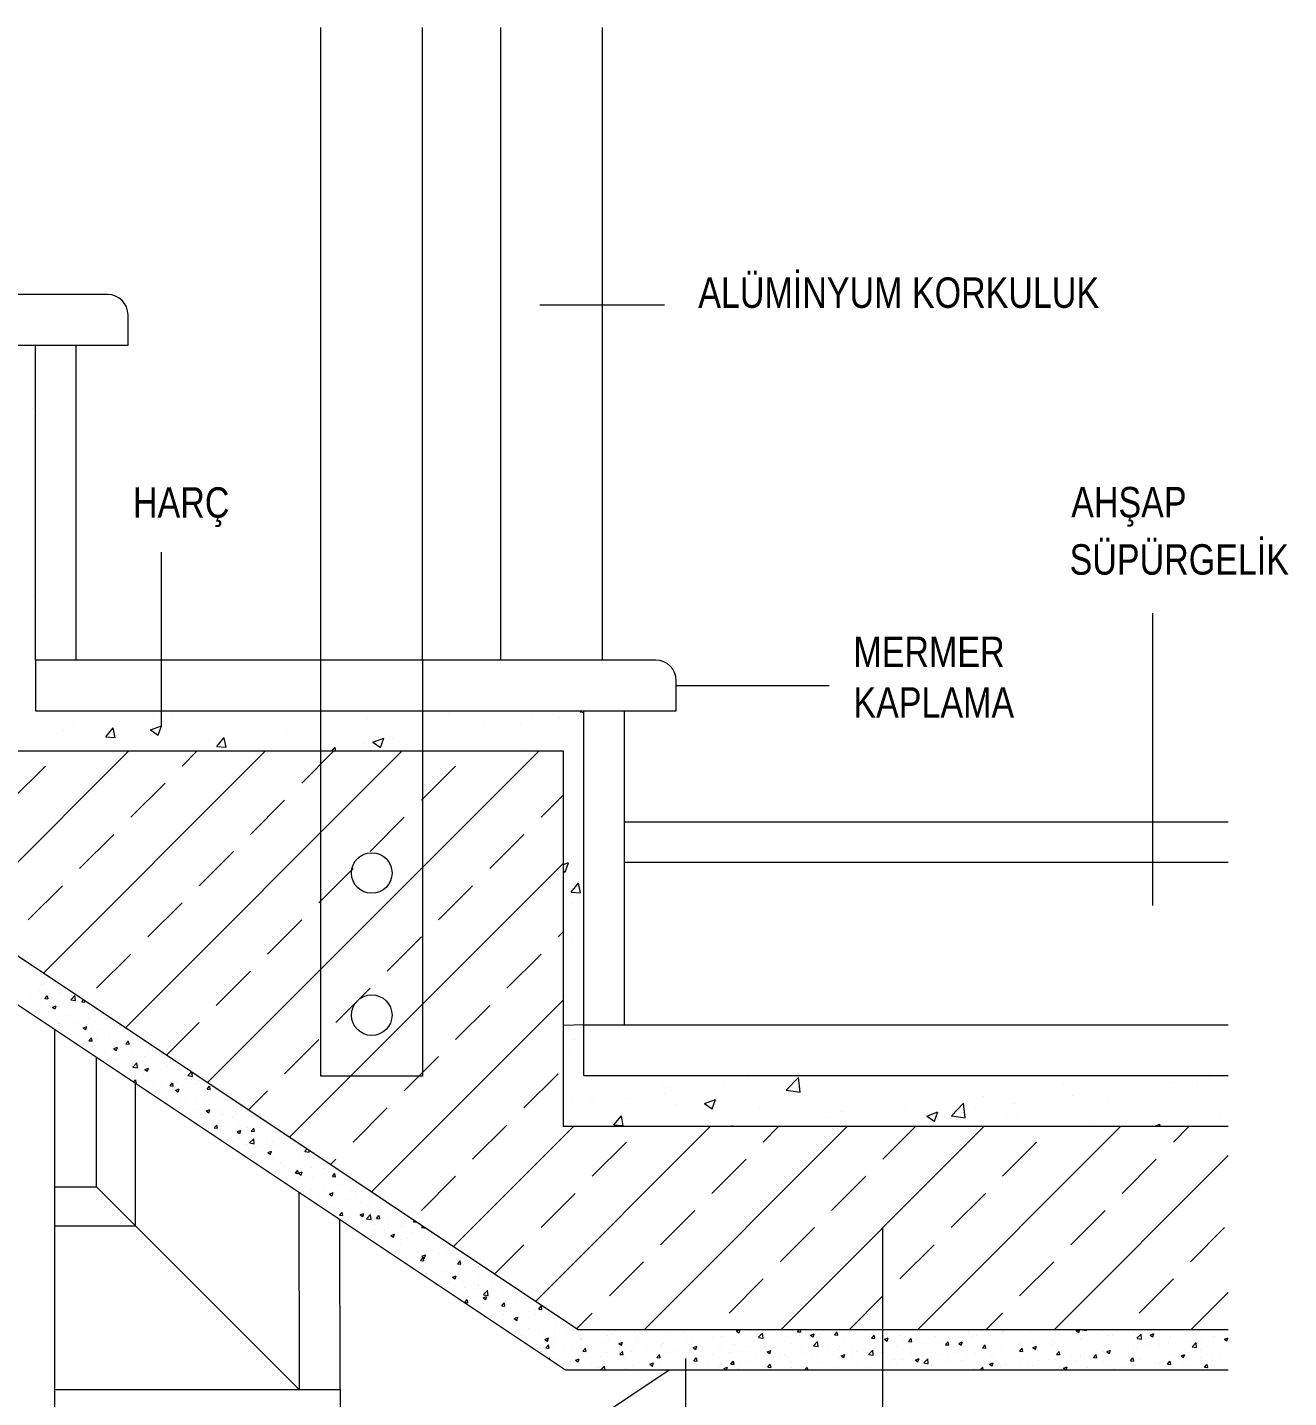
# Model space of a CAD drawing. Header units: millimetres. Extents: x 708 to 46452, y -4963 to 3960.
# Drawn here: x 42984 to 43294.6, y 2358.3 to 2695.7 of the extents above; entities that cross this region are included whole.
import ezdxf

# ---------------------------------------------------------------- set-up
doc = ezdxf.new("R2010")
doc.units = ezdxf.units.MM
doc.layers.add('TEFRİŞ', color=8, linetype='Continuous', lineweight=9)
doc.styles.add('ÖLÇÜ1-5-2', font='arial.ttf', dxfattribs={"width": 0.8, "height": 1.5})

msp = doc.modelspace()

# ---------------------------------------------------------------- linework, layer by layer
at = {"layer": 'TEFRİŞ'}
for p, q in [((43056.278, 2539.925), (43056.278, 2695.712)), ((43081.278, 2539.921), (43081.278, 2695.712)), ((43100.633, 2539.919), (43100.633, 2695.712)), ((43125.633, 2539.915), (43125.633, 2695.712)), ((43003.778, 2629.934), (42917.585, 2629.946)), ((43008.778, 2617.433), (43008.778, 2624.934)), ((42917.585, 2617.446), (43008.778, 2617.433)), ((42986.021, 2539.935), (42986.021, 2617.437)), ((42996.021, 2539.935), (42996.021, 2617.437)), ((43138.778, 2539.913), (42986.021, 2539.935)), ((42986.021, 2539.935), (42986.021, 2527.435)), ((43143.778, 2527.412), (43143.778, 2534.913)), ((42986.021, 2527.435), (43143.778, 2527.412)), ((43121.021, 2437.612), (43121.021, 2527.477)), ((43131.021, 2449.977), (43131.021, 2527.477)), ((43116.021, 2517.477), (42981.021, 2517.477)), ((43116.021, 2449.977), (43116.021, 2517.477)), ((42917.585, 2509.768), (43119.754, 2374.989)), ((43131.021, 2500.123), (43279.739, 2500.123)), ((43131.021, 2500.123), (43279.739, 2500.123)), ((42917.585, 2497.75), (43116.524, 2365.123)), ((43131.021, 2490.123), (43279.739, 2490.123)), ((43131.021, 2490.123), (43279.739, 2490.123)), ((43116.021, 2424.989), (43116.021, 2449.977)), ((43121.021, 2450.123), (43279.739, 2450.123)), ((42990.771, 2276.519), (42990.771, 2448.959)), ((43001.003, 2410.201), (43001.003, 2442.137)), ((43121.021, 2437.612), (43279.739, 2437.612)), ((43010.594, 2400.609), (43010.594, 2435.743)), ((43116.021, 2425.123), (43279.739, 2425.123)), ((42990.771, 2410.201), (43001.003, 2410.201)), ((43050.996, 2360.208), (43001.003, 2410.201)), ((43051.027, 2360.293), (43050.93, 2408.853)), ((42990.771, 2400.608), (43010.594, 2400.609)), ((43061.027, 2360.293), (43060.943, 2402.177)), ((43119.552, 2375.123), (43279.739, 2375.123)), ((42917.585, 2215.447), (43142.047, 2365.123)), ((43116.524, 2365.123), (43279.739, 2365.123)), ((42990.771, 2360.283), (43061.027, 2360.293)), ((43061.027, 2360.293), (43061.027, 2347.793))]:
    msp.add_line(p, q, dxfattribs=at)
at = {"layer": 'TEFRİŞ', "ltscale": 0.3}
for p, q in [((43110.163, 2627.396), (43140.898, 2627.396)), ((42985.345, 2601.858), (42985.345, 2601.858)), ((43016.994, 2523.763), (43016.994, 2566.515)), ((42985.474, 2555.708), (42985.474, 2555.708)), ((42985.233, 2553.612), (42985.233, 2553.612)), ((43261.121, 2551.501), (43261.121, 2479.482)), ((43056.293, 2437.494), (43056.278, 2540.005)), ((43081.278, 2540.001), (43081.293, 2437.494)), ((43143.778, 2533.662), (43181.459, 2533.662)), ((42989.754, 2527.394), (42989.754, 2527.394)), ((43120.136, 2527.185), (43120.357, 2527.416)), ((43120.143, 2527.172), (43121.021, 2527.036)), ((43014.316, 2522.748), (43016.984, 2523.772)), ((43015.009, 2526.328), (43015.009, 2526.328)), ((43016.222, 2521.461), (43016.994, 2523.763)), ((43019.489, 2526.796), (43019.489, 2526.796)), ((43067.675, 2525.545), (43067.675, 2525.545)), ((43087.781, 2526.825), (43087.781, 2526.825)), ((43096.217, 2524.437), (43096.217, 2524.437)), ((43105.525, 2524.415), (43105.525, 2524.415)), ((43108.12, 2525.966), (43108.12, 2525.966)), ((43115.063, 2525.671), (43115.063, 2525.671)), ((42992.789, 2522.514), (42992.789, 2522.514)), ((42995.426, 2523.628), (42995.426, 2523.628)), ((43003.278, 2521.035), (43005.115, 2523.224)), ((43003.281, 2521.032), (43005.558, 2520.832)), ((43005.585, 2520.818), (43005.145, 2523.207)), ((43014.323, 2522.739), (43016.218, 2521.46)), ((43030.606, 2518.644), (43032.443, 2520.833)), ((43032.913, 2518.427), (43032.472, 2520.816)), ((43047.886, 2522.689), (43047.886, 2522.689)), ((43069.071, 2519.696), (43071.738, 2520.72)), ((43070.976, 2518.409), (43071.749, 2520.712)), ((43073.998, 2520.623), (43073.998, 2520.623)), ((43081.463, 2521.247), (43081.463, 2521.247)), ((42967.741, 2476.331), (43008.887, 2517.477)), ((42987.947, 2462.86), (43042.563, 2517.477)), ((43008.152, 2449.39), (43076.239, 2517.477)), ((43009.08, 2517.567), (43009.08, 2517.567)), ((43022.09, 2513.842), (43025.725, 2517.477)), ((43028.358, 2435.92), (43109.915, 2517.477)), ((43028.642, 2520.25), (43028.642, 2520.25)), ((43030.609, 2518.641), (43032.886, 2518.442)), ((43051.556, 2509.632), (43059.401, 2517.477)), ((43057.495, 2518.092), (43057.495, 2518.092)), ((43058.961, 2517.477), (43059.77, 2518.442)), ((43059.975, 2517.477), (43059.8, 2518.425)), ((43067.033, 2519.347), (43067.033, 2519.347)), ((43069.078, 2519.687), (43070.973, 2518.409)), ((43106.018, 2517.984), (43106.018, 2517.984)), ((42979.995, 2505.423), (42988.414, 2513.842)), ((43081.023, 2505.423), (43089.442, 2513.842)), ((43119.47, 2512.543), (43119.47, 2512.543)), ((43009.461, 2501.213), (43017.88, 2509.632)), ((43038.928, 2497.004), (43047.347, 2505.423)), ((43110.489, 2501.213), (43116.021, 2506.745)), ((43116.864, 2505.518), (43116.864, 2505.518)), ((43068.394, 2492.794), (43076.813, 2501.213)), ((42996.833, 2488.585), (43005.252, 2497.004)), ((43097.861, 2488.585), (43106.28, 2497.004)), ((43026.299, 2484.375), (43034.718, 2492.794)), ((43116.021, 2489.579), (43117.223, 2490.041)), ((43116.46, 2487.73), (43117.233, 2490.032)), ((43048.563, 2422.449), (43116.021, 2489.907)), ((43055.766, 2480.166), (43064.185, 2488.585)), ((43116.021, 2488.023), (43116.457, 2487.729)), ((42984.205, 2475.956), (42992.624, 2484.375)), ((43085.232, 2475.956), (43093.651, 2484.375)), ((43117.876, 2482.813), (43119.712, 2485.002)), ((43120.182, 2482.596), (43119.741, 2484.984)), ((43013.671, 2471.747), (43022.09, 2480.166)), ((43117.878, 2482.81), (43120.155, 2482.611)), ((43118.324, 2480.005), (43118.324, 2480.005)), ((43043.137, 2467.537), (43051.556, 2475.956)), ((43072.604, 2463.328), (43081.023, 2471.747)), ((43114.699, 2471.747), (43116.021, 2473.069)), ((43118.184, 2471.163), (43118.184, 2471.163)), ((43001.043, 2459.118), (43009.461, 2467.537)), ((43102.07, 2459.118), (43110.489, 2467.537)), ((42984.308, 2465.281), (42984.308, 2465.281)), ((43030.509, 2454.909), (43038.928, 2463.328)), ((42985.594, 2462.934), (42985.594, 2462.934)), ((42987.351, 2462.492), (42987.351, 2462.492)), ((42987.571, 2459.97), (42987.571, 2459.97)), ((42984.795, 2456.776), (42984.795, 2456.776)), ((42987.063, 2458.558), (42987.063, 2458.558)), ((42987.618, 2457.136), (42987.618, 2457.136)), ((42988.286, 2456.556), (42988.898, 2457.286)), ((42988.288, 2456.553), (42989.047, 2456.486)), ((42989.074, 2456.472), (42988.927, 2457.268)), ((42992.201, 2458.048), (42992.201, 2458.048)), ((42993.831, 2456.555), (42993.831, 2456.555)), ((42994.398, 2456.849), (42994.398, 2456.849)), ((42994.699, 2456.286), (42995.688, 2457.317)), ((42994.706, 2456.273), (42995.835, 2456.098)), ((42995.83, 2456.102), (42995.69, 2457.308)), ((42997.395, 2455.759), (42997.827, 2456.274)), ((43059.975, 2450.699), (43068.394, 2459.118)), ((43068.769, 2408.979), (43116.021, 2456.231)), ((43116.751, 2457.272), (43116.751, 2457.272)), ((42987.416, 2455.742), (42987.416, 2455.742)), ((42990.145, 2454.472), (42991.035, 2454.813)), ((42990.152, 2454.463), (42990.784, 2454.037)), ((42990.296, 2455.43), (42990.296, 2455.43)), ((42990.787, 2454.037), (42991.045, 2454.805)), ((42991.742, 2454.605), (42991.742, 2454.605)), ((42994.922, 2455.024), (42994.922, 2455.024)), ((42997.075, 2455.144), (42997.075, 2455.144)), ((42997.398, 2455.756), (42998.157, 2455.689)), ((42998.183, 2455.675), (42998.107, 2456.087)), ((43000.273, 2453.28), (43000.273, 2453.28)), ((43089.442, 2446.49), (43097.861, 2454.909)), ((42987.262, 2451.514), (42987.262, 2451.514)), ((42991.581, 2450.015), (42991.581, 2450.015)), ((42991.677, 2450.47), (42991.677, 2450.47)), ((42991.871, 2450.394), (42991.871, 2450.394)), ((42993.677, 2452.328), (42993.677, 2452.328)), ((42996.391, 2450.648), (42996.391, 2450.648)), ((42997.726, 2449.358), (42998.615, 2449.7)), ((42998.368, 2448.924), (42998.626, 2449.691)), ((42998.651, 2450.107), (42998.651, 2450.107)), ((42999.083, 2451.741), (42999.083, 2451.741)), ((43004.411, 2451.704), (43004.411, 2451.704)), ((43005.43, 2449.821), (43005.43, 2449.821)), ((43006.639, 2449.946), (43006.639, 2449.946)), ((43018.255, 2442.655), (43026.299, 2450.699)), ((43121.021, 2450.123), (43116.021, 2449.977)), ((42993.522, 2448.1), (42993.522, 2448.1)), ((42994.72, 2447.682), (42994.72, 2447.682)), ((42997.733, 2449.35), (42998.365, 2448.923)), ((42999.157, 2446.206), (42999.769, 2446.936)), ((42999.16, 2446.203), (42999.919, 2446.137)), ((42999.945, 2446.122), (42999.798, 2446.919)), ((43000.118, 2449.052), (43000.118, 2449.052)), ((43001.07, 2446.695), (43001.07, 2446.695)), ((43002.126, 2448.953), (43002.126, 2448.953)), ((43004.25, 2447.113), (43004.25, 2447.113)), ((43008.266, 2445.409), (43008.879, 2446.139)), ((43009.054, 2445.325), (43008.907, 2446.122)), ((43009.059, 2447.747), (43009.059, 2447.747)), ((43047.347, 2438.071), (43055.766, 2446.49)), ((43118.798, 2446.576), (43118.798, 2446.576)), ((42999.57, 2443.237), (42999.57, 2443.237)), ((42999.964, 2444.824), (42999.964, 2444.824)), ((43002.957, 2443.331), (43002.957, 2443.331)), ((43005.307, 2444.245), (43006.196, 2444.586)), ((43005.314, 2444.236), (43005.945, 2443.81)), ((43005.719, 2442.738), (43005.719, 2442.738)), ((43005.949, 2443.811), (43006.206, 2444.578)), ((43006.485, 2445.718), (43006.485, 2445.718)), ((43006.977, 2444.508), (43006.977, 2444.508)), ((43008.269, 2445.406), (43009.028, 2445.34)), ((43009.737, 2443.045), (43009.737, 2443.045)), ((43013.739, 2443.793), (43013.739, 2443.793)), ((43016.516, 2442.759), (43016.516, 2442.759)), ((43117.385, 2443.731), (43117.385, 2443.731)), ((43005.635, 2441.625), (43005.635, 2441.625)), ((43006.33, 2441.491), (43006.33, 2441.491)), ((43009.937, 2439.71), (43010.926, 2440.741)), ((43009.943, 2439.698), (43011.073, 2439.523)), ((43011.068, 2439.527), (43010.927, 2440.733)), ((43012.414, 2441.339), (43012.414, 2441.339)), ((43012.745, 2442.304), (43012.745, 2442.304)), ((43012.888, 2439.132), (43013.777, 2439.473)), ((43013.529, 2438.697), (43013.787, 2439.465)), ((43018.387, 2439.836), (43018.387, 2439.836)), ((43019.194, 2441.053), (43019.194, 2441.053)), ((43021.265, 2439.473), (43021.265, 2439.473)), ((43076.813, 2433.861), (43085.232, 2442.28)), ((43010.171, 2436.026), (43010.641, 2436.586)), ((43010.398, 2438.784), (43010.398, 2438.784)), ((43010.816, 2435.773), (43010.67, 2436.569)), ((43012.591, 2438.076), (43012.591, 2438.076)), ((43012.894, 2439.123), (43013.526, 2438.697)), ((43013.578, 2439.203), (43013.578, 2439.203)), ((43013.859, 2438.202), (43013.859, 2438.202)), ((43013.989, 2436.303), (43013.989, 2436.303)), ((43019.187, 2439.028), (43019.187, 2439.028)), ((43020.769, 2436.017), (43020.769, 2436.017)), ((43023.491, 2437.608), (43024.401, 2438.557)), ((43023.497, 2437.596), (43024.627, 2437.42)), ((43024.308, 2436.685), (43024.308, 2436.685)), ((43024.622, 2437.425), (43024.497, 2438.493)), ((43026.246, 2436.302), (43026.246, 2436.302)), ((43081.293, 2437.494), (43056.293, 2437.494)), ((43106.28, 2429.652), (43114.699, 2438.071)), ((43161.37, 2437.179), (43161.37, 2437.179)), ((43170.901, 2434.038), (43173.868, 2437.131)), ((43174.29, 2433.505), (43173.869, 2437.123)), ((43275.028, 2437.07), (43275.028, 2437.07)), ((43010.49, 2435.813), (43010.79, 2435.787)), ((43015.046, 2434.827), (43015.046, 2434.827)), ((43016.902, 2435.414), (43016.902, 2435.414)), ((43019.032, 2434.8), (43019.032, 2434.8)), ((43019.138, 2435.06), (43019.75, 2435.789)), ((43019.14, 2435.056), (43019.899, 2434.99)), ((43019.926, 2434.976), (43019.779, 2435.772)), ((43020.468, 2434.019), (43021.357, 2434.36)), ((43020.475, 2434.01), (43021.107, 2433.584)), ((43021.11, 2433.584), (43021.368, 2434.352)), ((43023.067, 2435.883), (43023.067, 2435.883)), ((43025.553, 2435.695), (43025.553, 2435.695)), ((43027.548, 2435.73), (43027.548, 2435.73)), ((43028.247, 2434.263), (43028.859, 2434.992)), ((43028.249, 2434.259), (43029.009, 2434.193)), ((43029.035, 2434.179), (43028.888, 2434.975)), ((43038.46, 2429.184), (43043.137, 2433.861)), ((43140.432, 2435.573), (43140.432, 2435.573)), ((43140.962, 2433.128), (43140.962, 2433.128)), ((43142.126, 2434.74), (43142.126, 2434.74)), ((43155.391, 2435.027), (43155.391, 2435.027)), ((43170.907, 2434.025), (43174.296, 2433.5)), ((43239.291, 2435.331), (43239.291, 2435.331)), ((43241.428, 2432.647), (43241.428, 2432.647)), ((43265.49, 2435.814), (43265.49, 2435.814)), ((43272.175, 2435.724), (43272.175, 2435.724)), ((43018.878, 2430.573), (43018.878, 2430.573)), ((43019.726, 2430.874), (43019.726, 2430.874)), ((43021.752, 2430.969), (43021.752, 2430.969)), ((43022.905, 2431.293), (43022.905, 2431.293)), ((43025.075, 2429.24), (43025.075, 2429.24)), ((43025.399, 2431.467), (43025.399, 2431.467)), ((43027.715, 2431.926), (43027.715, 2431.926)), ((43028.049, 2428.905), (43028.938, 2429.247)), ((43028.691, 2428.471), (43028.948, 2429.238)), ((43029.159, 2432.241), (43029.159, 2432.241)), ((43031.813, 2432.28), (43031.813, 2432.28)), ((43064.185, 2421.233), (43072.604, 2429.652)), ((43118.212, 2431.759), (43118.212, 2431.759)), ((43122.564, 2432.058), (43122.564, 2432.058)), ((43123.524, 2431.468), (43123.524, 2431.468)), ((43131.424, 2431.872), (43131.424, 2431.872)), ((43143.862, 2430.608), (43143.862, 2430.608)), ((43150.769, 2430.709), (43153.437, 2431.733)), ((43150.776, 2430.7), (43152.671, 2429.422)), ((43152.674, 2429.422), (43153.447, 2431.724)), ((43164.201, 2429.749), (43164.201, 2429.749)), ((43200.257, 2430.035), (43200.257, 2430.035)), ((43211.562, 2427.732), (43214.53, 2430.825)), ((43214.952, 2427.198), (43214.531, 2430.817)), ((43217.46, 2429.491), (43217.46, 2429.491)), ((43219.502, 2432.475), (43219.502, 2432.475)), ((43226.998, 2430.747), (43226.998, 2430.747)), ((43249.955, 2431.91), (43249.955, 2431.91)), ((43024.374, 2426.917), (43024.374, 2426.917)), ((43025.244, 2427.239), (43025.244, 2427.239)), ((43027.753, 2427.535), (43027.753, 2427.535)), ((43028.056, 2428.896), (43028.687, 2428.47)), ((43031.659, 2428.052), (43031.659, 2428.052)), ((43031.855, 2428.954), (43031.855, 2428.954)), ((43032.395, 2427.973), (43032.395, 2427.973)), ((43034.533, 2427.248), (43034.533, 2427.248)), ((43035.574, 2428.391), (43035.574, 2428.391)), ((43036.041, 2425.934), (43036.041, 2425.934)), ((43038.255, 2429.004), (43038.255, 2429.004)), ((43038.634, 2428.668), (43038.634, 2428.668)), ((43041.312, 2426.962), (43041.312, 2426.962)), ((43128.449, 2425.496), (43130.285, 2427.685)), ((43130.754, 2425.279), (43130.314, 2427.667)), ((43180.695, 2427.353), (43180.695, 2427.353)), ((43184.539, 2428.89), (43184.539, 2428.89)), ((43193.398, 2426.323), (43193.398, 2426.323)), ((43204.878, 2428.03), (43204.878, 2428.03)), ((43205.524, 2427.657), (43208.192, 2428.681)), ((43205.53, 2427.649), (43207.426, 2426.37)), ((43207.429, 2426.371), (43208.202, 2428.673)), ((43211.569, 2427.719), (43214.957, 2427.194)), ((43225.217, 2427.171), (43225.217, 2427.171)), ((43227.736, 2428.096), (43227.736, 2428.096)), ((43245.555, 2426.312), (43245.555, 2426.312)), ((43277.634, 2427.77), (43277.634, 2427.77)), ((43028.634, 2424.663), (43028.634, 2424.663)), ((43030.009, 2424.71), (43030.622, 2425.439)), ((43030.012, 2424.706), (43030.771, 2424.64)), ((43030.797, 2424.626), (43030.65, 2425.422)), ((43031.505, 2423.824), (43031.505, 2423.824)), ((43032.233, 2423.382), (43032.233, 2423.382)), ((43035.63, 2423.792), (43036.519, 2424.133)), ((43035.636, 2423.783), (43036.268, 2423.357)), ((43036.272, 2423.358), (43036.529, 2424.125)), ((43037.043, 2424.016), (43037.043, 2424.016)), ((43038.101, 2424.777), (43038.101, 2424.777)), ((43039.084, 2423.146), (43039.084, 2423.146)), ((43039.119, 2423.913), (43039.731, 2424.642)), ((43039.121, 2423.909), (43039.88, 2423.843)), ((43039.906, 2423.829), (43039.759, 2424.625)), ((43088.974, 2395.508), (43118.589, 2425.123)), ((43093.651, 2417.023), (43102.07, 2425.442)), ((43109.18, 2382.038), (43152.265, 2425.123)), ((43128.451, 2425.493), (43130.728, 2425.294)), ((43135.941, 2375.123), (43185.941, 2425.123)), ((43157.47, 2425.123), (43157.613, 2425.294)), ((43157.669, 2425.123), (43157.641, 2425.276)), ((43165.213, 2421.233), (43169.103, 2425.123)), ((43169.617, 2375.123), (43219.617, 2425.123)), ((43194.679, 2417.023), (43202.779, 2425.123)), ((43203.293, 2375.123), (43253.293, 2425.123)), ((43258.389, 2425.331), (43258.389, 2425.331)), ((43261.627, 2425.123), (43262.946, 2425.63)), ((43262.789, 2425.123), (43262.956, 2425.622)), ((43265.894, 2425.452), (43265.894, 2425.452)), ((43266.241, 2421.233), (43270.131, 2425.123)), ((43031.677, 2421.874), (43031.677, 2421.874)), ((43036.108, 2422.212), (43036.108, 2422.212)), ((43037.946, 2420.549), (43037.946, 2420.549)), ((43038.729, 2421.033), (43039.718, 2422.064)), ((43038.735, 2421.02), (43039.864, 2420.845)), ((43039.859, 2420.849), (43039.719, 2422.055)), ((43041.723, 2420.063), (43041.723, 2420.063)), ((43042.887, 2421.926), (43042.887, 2421.926)), ((43044.467, 2421.443), (43044.467, 2421.443)), ((43044.902, 2420.481), (43044.902, 2420.481)), ((43049.667, 2421.639), (43049.667, 2421.639)), ((43049.712, 2421.114), (43049.712, 2421.114)), ((43051.341, 2419.973), (43051.341, 2419.973)), ((43052.282, 2418.93), (43052.891, 2419.564)), ((43053.413, 2418.747), (43053.354, 2419.255)), ((43123.118, 2412.814), (43131.537, 2421.233)), ((43224.146, 2412.814), (43232.565, 2421.233)), ((43043.21, 2418.679), (43044.1, 2419.02)), ((43043.217, 2418.67), (43043.849, 2418.244)), ((43043.852, 2418.244), (43044.11, 2419.012)), ((43043.934, 2418.701), (43043.934, 2418.701)), ((43044.313, 2417.215), (43044.313, 2417.215)), ((43046.371, 2416.105), (43046.371, 2416.105)), ((43050.727, 2418.028), (43050.727, 2418.028)), ((43052.289, 2418.918), (43053.418, 2418.743)), ((43054.392, 2417.161), (43054.392, 2417.161)), ((43058.666, 2415.714), (43059.975, 2417.023)), ((43152.584, 2408.604), (43161.003, 2417.023)), ((43236.969, 2375.123), (43279.739, 2417.894)), ((43253.612, 2408.604), (43262.031, 2417.023)), ((43041.561, 2415.472), (43041.561, 2415.472)), ((43047.194, 2415.149), (43047.194, 2415.149)), ((43049.872, 2413.444), (43049.872, 2413.444)), ((43049.99, 2413.563), (43050.602, 2414.293)), ((43049.992, 2413.56), (43050.751, 2413.493)), ((43050.573, 2413.801), (43050.573, 2413.801)), ((43050.777, 2413.479), (43050.63, 2414.275)), ((43050.791, 2413.565), (43051.68, 2413.907)), ((43050.798, 2413.557), (43051.43, 2413.131)), ((43050.816, 2412.395), (43050.816, 2412.395)), ((43051.433, 2413.131), (43051.691, 2413.899)), ((43053.973, 2414.863), (43053.973, 2414.863)), ((43054.23, 2412.571), (43054.23, 2412.571)), ((43056.651, 2413.157), (43056.651, 2413.157)), ((43057.169, 2414.753), (43057.169, 2414.753)), ((43058.223, 2413.666), (43058.223, 2413.666)), ((43059.04, 2413.204), (43059.04, 2413.204)), ((43059.099, 2412.766), (43059.711, 2413.496)), ((43059.101, 2412.763), (43059.86, 2412.696)), ((43059.886, 2412.682), (43059.74, 2413.478)), ((43081.023, 2404.395), (43089.442, 2412.814)), ((43182.051, 2404.395), (43190.47, 2412.814)), ((43050.419, 2409.573), (43050.419, 2409.573)), ((43051.051, 2412.152), (43051.051, 2412.152)), ((43053.859, 2409.606), (43053.859, 2409.606)), ((43057.015, 2410.525), (43057.015, 2410.525)), ((43061.266, 2410.878), (43061.266, 2410.878)), ((43063.535, 2411.419), (43063.535, 2411.419)), ((43063.72, 2409.251), (43063.72, 2409.251)), ((43066.899, 2409.67), (43066.899, 2409.67)), ((43055.699, 2408.195), (43055.699, 2408.195)), ((43056.86, 2406.297), (43056.86, 2406.297)), ((43058.226, 2408.121), (43058.226, 2408.121)), ((43058.372, 2408.452), (43059.261, 2408.794)), ((43058.379, 2408.443), (43059.01, 2408.017)), ((43059.014, 2408.018), (43059.271, 2408.785)), ((43063.381, 2407.192), (43063.381, 2407.192)), ((43065.006, 2407.835), (43065.006, 2407.835)), ((43066.116, 2406.433), (43066.116, 2406.433)), ((43069.796, 2408.005), (43069.796, 2408.005)), ((43110.489, 2400.185), (43118.908, 2408.604)), ((43211.517, 2400.185), (43219.936, 2408.604)), ((43058.71, 2405.162), (43058.71, 2405.162)), ((43060.379, 2404.242), (43060.379, 2404.242)), ((43060.861, 2403.213), (43061.474, 2403.943)), ((43060.863, 2403.21), (43061.623, 2403.143)), ((43061.649, 2403.129), (43061.502, 2403.925)), ((43063.227, 2402.964), (43063.227, 2402.964)), ((43063.558, 2404.66), (43063.558, 2404.66)), ((43065.953, 2403.339), (43066.842, 2403.68)), ((43065.959, 2403.33), (43066.591, 2402.904)), ((43066.594, 2402.905), (43066.852, 2403.672)), ((43067.52, 2402.355), (43068.509, 2403.386)), ((43067.527, 2402.342), (43068.656, 2402.167)), ((43068.368, 2405.294), (43068.368, 2405.294)), ((43068.651, 2402.172), (43068.511, 2403.378)), ((43069.641, 2403.777), (43069.641, 2403.777)), ((43069.971, 2402.416), (43070.583, 2403.146)), ((43069.973, 2402.413), (43070.732, 2402.347)), ((43070.758, 2402.332), (43070.611, 2403.128)), ((43139.956, 2395.976), (43148.375, 2404.395)), ((43240.984, 2395.976), (43249.403, 2404.395)), ((43062.533, 2401.345), (43062.533, 2401.345)), ((43065.027, 2400.285), (43065.027, 2400.285)), ((43065.21, 2399.639), (43065.21, 2399.639)), ((43069.312, 2401.059), (43069.312, 2401.059)), ((43069.487, 2399.549), (43069.487, 2399.549)), ((43071.99, 2399.353), (43071.99, 2399.353)), ((43072.998, 2400.127), (43072.998, 2400.127)), ((43073.048, 2401.341), (43073.048, 2401.341)), ((43076.083, 2400.501), (43076.083, 2400.501)), ((43076.092, 2400.772), (43076.092, 2400.772)), ((43076.227, 2401.759), (43076.227, 2401.759)), ((43078.769, 2399.066), (43078.769, 2399.066)), ((43079.08, 2401.619), (43079.341, 2401.931)), ((43079.082, 2401.616), (43079.841, 2401.55)), ((43079.867, 2401.535), (43079.857, 2401.586)), ((43081.074, 2400.253), (43081.38, 2400.571)), ((43081.081, 2400.24), (43082.118, 2400.079)), ((43169.422, 2391.766), (43177.841, 2400.185)), ((43194.617, 2400.123), (43194.617, 2333.805)), ((43270.45, 2391.766), (43278.869, 2400.185)), ((43072.886, 2396.75), (43072.886, 2396.75)), ((43073.533, 2398.226), (43074.423, 2398.567)), ((43073.54, 2398.217), (43074.172, 2397.791)), ((43074.175, 2397.791), (43074.433, 2398.559)), ((43075.929, 2396.273), (43075.929, 2396.273)), ((43076.041, 2397.339), (43076.041, 2397.339)), ((43077.696, 2397.383), (43077.696, 2397.383)), ((43082.449, 2397.168), (43082.449, 2397.168)), ((43083.448, 2398.61), (43083.448, 2398.61)), ((43099.077, 2388.773), (43106.28, 2395.976)), ((43198.889, 2387.557), (43207.308, 2395.976)), ((43073.565, 2394.317), (43073.565, 2394.317)), ((43080.345, 2394.03), (43080.345, 2394.03)), ((43080.842, 2392.066), (43081.454, 2392.796)), ((43080.891, 2392.894), (43080.891, 2392.894)), ((43081.114, 2393.112), (43082.003, 2393.454)), ((43081.121, 2393.104), (43081.753, 2392.678)), ((43081.629, 2391.982), (43081.482, 2392.778)), ((43081.756, 2392.678), (43082.013, 2393.446)), ((43082.295, 2392.94), (43082.295, 2392.94)), ((43082.376, 2393.43), (43082.376, 2393.43)), ((43085.555, 2393.849), (43085.555, 2393.849)), ((43087.124, 2393.744), (43087.124, 2393.744)), ((43088.298, 2394.165), (43088.298, 2394.165)), ((43088.71, 2393.753), (43088.71, 2393.753)), ((43090.365, 2394.482), (43090.365, 2394.482)), ((43080.844, 2392.063), (43081.603, 2391.997)), ((43082.214, 2388.84), (43082.214, 2388.84)), ((43087.024, 2389.473), (43087.024, 2389.473)), ((43088.555, 2389.525), (43088.555, 2389.525)), ((43089.951, 2391.27), (43090.563, 2391.999)), ((43089.953, 2391.266), (43090.712, 2391.2)), ((43090.738, 2391.185), (43090.591, 2391.981)), ((43095.045, 2390.529), (43095.045, 2390.529)), ((43095.152, 2390.477), (43095.152, 2390.477)), ((43127.327, 2383.347), (43135.746, 2391.766)), ((43228.355, 2383.347), (43236.774, 2391.766)), ((43082.141, 2388.712), (43082.141, 2388.712)), ((43084.651, 2387.254), (43084.651, 2387.254)), ((43087.329, 2385.548), (43087.329, 2385.548)), ((43087.774, 2386.588), (43087.774, 2386.588)), ((43088.695, 2387.999), (43089.584, 2388.34)), ((43088.702, 2387.99), (43089.333, 2387.564)), ((43089.337, 2387.565), (43089.594, 2388.332)), ((43091.43, 2386.968), (43091.43, 2386.968)), ((43091.704, 2385.52), (43091.704, 2385.52)), ((43094.883, 2385.939), (43094.883, 2385.939)), ((43094.997, 2386.25), (43094.997, 2386.25)), ((43095.18, 2387.859), (43095.18, 2387.859)), ((43098.21, 2386.681), (43098.21, 2386.681)), ((43099.693, 2386.572), (43099.693, 2386.572)), ((43101.518, 2387.144), (43101.518, 2387.144)), ((43156.794, 2379.138), (43165.213, 2387.557)), ((43257.822, 2379.138), (43266.241, 2387.557)), ((43088.401, 2385.297), (43088.401, 2385.297)), ((43090.817, 2383.799), (43090.817, 2383.799)), ((43091.713, 2381.717), (43092.326, 2382.446)), ((43092.5, 2381.632), (43092.353, 2382.428)), ((43094.108, 2385.262), (43094.108, 2385.262)), ((43094.843, 2382.022), (43094.843, 2382.022)), ((43096.276, 2382.886), (43097.165, 2383.227)), ((43096.282, 2382.877), (43096.914, 2382.451)), ((43096.312, 2383.677), (43097.301, 2384.708)), ((43096.318, 2383.665), (43097.448, 2383.49)), ((43096.917, 2382.452), (43097.175, 2383.219)), ((43097.443, 2383.494), (43097.302, 2384.7)), ((43098.223, 2385.071), (43098.223, 2385.071)), ((43100.888, 2384.975), (43100.888, 2384.975)), ((43101.363, 2382.916), (43101.363, 2382.916)), ((43104.373, 2382.619), (43104.373, 2382.619)), ((43107.552, 2383.037), (43107.552, 2383.037)), ((43186.455, 2375.123), (43194.679, 2383.347)), ((43270.645, 2375.123), (43279.739, 2384.218)), ((43091.715, 2381.713), (43092.474, 2381.647)), ((43095.667, 2379.355), (43095.667, 2379.355)), ((43095.683, 2380.226), (43095.683, 2380.226)), ((43096.352, 2381.563), (43096.352, 2381.563)), ((43100.823, 2380.92), (43101.435, 2381.649)), ((43100.825, 2380.916), (43101.584, 2380.85)), ((43101.209, 2378.688), (43101.209, 2378.688)), ((43101.609, 2380.835), (43101.463, 2381.631)), ((43102.463, 2379.939), (43102.463, 2379.939)), ((43103.073, 2380.626), (43103.073, 2380.626)), ((43107.624, 2379.501), (43107.624, 2379.501)), ((43109.021, 2378.662), (43109.021, 2378.662)), ((43109.242, 2379.653), (43109.242, 2379.653)), ((43109.866, 2381.575), (43109.869, 2381.579)), ((43109.872, 2381.563), (43109.899, 2381.558)), ((43109.932, 2380.123), (43110.544, 2380.852)), ((43109.934, 2380.119), (43110.693, 2380.053)), ((43110.719, 2380.038), (43110.572, 2380.834)), ((43119.283, 2375.303), (43123.118, 2379.138)), ((43220.131, 2375.123), (43224.146, 2379.138)), ((43101.032, 2377.61), (43101.032, 2377.61)), ((43103.856, 2377.773), (43104.746, 2378.114)), ((43103.863, 2377.764), (43104.495, 2377.338)), ((43104.211, 2378.028), (43104.211, 2378.028)), ((43104.498, 2377.338), (43104.756, 2378.106)), ((43107.469, 2375.274), (43107.469, 2375.274)), ((43114.066, 2376.226), (43114.066, 2376.226)), ((43117.362, 2375.591), (43117.362, 2375.591)), ((43105.68, 2373.652), (43105.68, 2373.652)), ((43106.769, 2373.163), (43106.769, 2373.163)), ((43109.956, 2374.32), (43109.956, 2374.32)), ((43111.437, 2372.659), (43112.326, 2373.001)), ((43111.444, 2372.651), (43112.075, 2372.225)), ((43112.079, 2372.225), (43112.336, 2372.993)), ((43113.549, 2372.877), (43113.549, 2372.877)), ((43113.701, 2374.708), (43113.701, 2374.708)), ((43113.911, 2371.998), (43113.911, 2371.998)), ((43116.88, 2375.127), (43116.88, 2375.127)), ((43120.328, 2372.59), (43120.328, 2372.59)), ((43120.405, 2372.803), (43120.405, 2372.803)), ((43120.432, 2372.892), (43120.432, 2372.892)), ((43126.847, 2373.705), (43126.847, 2373.705)), ((43127.108, 2372.304), (43127.108, 2372.304)), ((43127.812, 2374.074), (43127.812, 2374.074)), ((43129.549, 2372.226), (43129.549, 2372.226)), ((43129.689, 2371.642), (43130.578, 2371.983)), ((43130.33, 2371.208), (43130.588, 2371.975)), ((43133.443, 2374.658), (43133.443, 2374.658)), ((43133.887, 2372.017), (43133.887, 2372.017)), ((43134.359, 2372.859), (43134.359, 2372.859)), ((43142.379, 2373.915), (43142.379, 2373.915)), ((43145.559, 2374.333), (43145.559, 2374.333)), ((43146.224, 2372.137), (43146.224, 2372.137)), ((43147.475, 2372.172), (43147.475, 2372.172)), ((43150.369, 2374.967), (43150.369, 2374.967)), ((43151.39, 2375.123), (43151.664, 2375.081)), ((43151.658, 2375.086), (43151.654, 2375.123)), ((43152.82, 2373.089), (43152.82, 2373.089)), ((43154.881, 2373.444), (43154.881, 2373.444)), ((43158.611, 2374.721), (43159.5, 2375.062)), ((43158.618, 2374.713), (43159.249, 2374.286)), ((43159.253, 2374.287), (43159.51, 2375.054)), ((43159.341, 2373.983), (43159.341, 2373.983)), ((43162.288, 2374.715), (43162.288, 2374.715)), ((43163.037, 2372.065), (43163.037, 2372.065)), ((43164.082, 2373.167), (43165.071, 2374.198)), ((43164.088, 2373.154), (43165.218, 2372.979)), ((43165.212, 2372.983), (43165.072, 2374.19)), ((43165.756, 2374.797), (43165.756, 2374.797)), ((43171.058, 2373.121), (43171.058, 2373.121)), ((43173.696, 2374.544), (43174.183, 2375.123)), ((43173.698, 2374.541), (43174.457, 2374.474)), ((43174.237, 2373.54), (43174.237, 2373.54)), ((43174.483, 2374.459), (43174.36, 2375.123)), ((43176.863, 2373.704), (43177.752, 2374.045)), ((43176.869, 2373.695), (43177.501, 2373.269)), ((43177.504, 2373.27), (43177.762, 2374.037)), ((43177.636, 2371.065), (43178.625, 2372.096)), ((43178.766, 2370.881), (43178.626, 2372.087)), ((43178.718, 2372.415), (43178.718, 2372.415)), ((43179.047, 2374.173), (43179.047, 2374.173)), ((43182.806, 2373.747), (43183.418, 2374.477)), ((43182.807, 2373.744), (43183.567, 2373.677)), ((43183.592, 2373.662), (43183.445, 2374.458)), ((43185.133, 2373.228), (43185.133, 2373.228)), ((43191.389, 2372.223), (43191.389, 2372.223)), ((43191.729, 2374.18), (43191.729, 2374.18)), ((43191.915, 2372.95), (43192.527, 2373.68)), ((43191.917, 2372.947), (43192.676, 2372.88)), ((43192.701, 2372.865), (43192.554, 2373.661)), ((43195.114, 2372.687), (43196.004, 2373.028)), ((43195.121, 2372.678), (43195.752, 2372.252)), ((43195.756, 2372.253), (43196.013, 2373.02)), ((43198.25, 2375.075), (43198.25, 2375.075)), ((43198.796, 2373.494), (43198.796, 2373.494)), ((43199.737, 2372.328), (43199.737, 2372.328)), ((43201.024, 2372.153), (43201.636, 2372.883)), ((43201.026, 2372.15), (43201.785, 2372.084)), ((43201.811, 2372.068), (43201.664, 2372.864)), ((43202.916, 2372.746), (43202.916, 2372.746)), ((43206.202, 2374.765), (43206.202, 2374.765)), ((43207.726, 2373.38), (43207.726, 2373.38)), ((43209.245, 2371.977), (43209.245, 2371.977)), ((43210.133, 2371.356), (43210.746, 2372.086)), ((43210.92, 2371.271), (43210.773, 2372.067)), ((43211.106, 2372.612), (43211.106, 2372.612)), ((43213.366, 2371.67), (43214.255, 2372.011)), ((43214.007, 2371.236), (43214.265, 2372.003)), ((43215.747, 2374.436), (43215.747, 2374.436)), ((43216.652, 2373.248), (43216.652, 2373.248)), ((43217.627, 2373.506), (43217.627, 2373.506)), ((43217.715, 2375.07), (43217.715, 2375.07)), ((43218.926, 2374.854), (43218.926, 2374.854)), ((43224.042, 2374.319), (43224.042, 2374.319)), ((43224.058, 2374.519), (43224.058, 2374.519)), ((43224.494, 2374.783), (43224.494, 2374.783)), ((43231.274, 2374.497), (43231.274, 2374.497)), ((43231.595, 2371.953), (43231.595, 2371.953)), ((43236.405, 2372.586), (43236.405, 2372.586)), ((43237.004, 2371.938), (43237.004, 2371.938)), ((43238.053, 2374.21), (43238.053, 2374.21)), ((43242.288, 2374.749), (43243.177, 2375.09)), ((43242.295, 2374.74), (43242.926, 2374.314)), ((43242.93, 2374.315), (43243.187, 2375.082)), ((43243.419, 2372.751), (43243.419, 2372.751)), ((43243.721, 2372.618), (43243.721, 2372.618)), ((43243.722, 2375.027), (43243.814, 2375.123)), ((43243.728, 2375.015), (43244.858, 2374.839)), ((43244.426, 2373.642), (43244.426, 2373.642)), ((43244.852, 2374.844), (43244.82, 2375.123)), ((43244.833, 2373.924), (43244.833, 2373.924)), ((43247.605, 2374.061), (43247.605, 2374.061)), ((43250.015, 2373.703), (43250.015, 2373.703)), ((43251.128, 2373.889), (43251.128, 2373.889)), ((43251.613, 2373.638), (43251.613, 2373.638)), ((43252.415, 2374.694), (43252.415, 2374.694)), ((43256.536, 2374.597), (43256.536, 2374.597)), ((43257.275, 2372.925), (43258.265, 2373.956)), ((43257.282, 2372.912), (43258.411, 2372.737)), ((43258.406, 2372.742), (43258.266, 2373.948)), ((43258.392, 2373.351), (43258.392, 2373.351)), ((43260.54, 2373.732), (43261.429, 2374.073)), ((43260.546, 2373.723), (43261.178, 2373.297)), ((43261.181, 2373.298), (43261.439, 2374.065)), ((43265.172, 2373.065), (43265.172, 2373.065)), ((43269.393, 2372.135), (43269.393, 2372.135)), ((43271.951, 2372.778), (43271.951, 2372.778)), ((43273.105, 2372.848), (43273.105, 2372.848)), ((43275.913, 2373.029), (43275.913, 2373.029)), ((43276.284, 2373.267), (43276.284, 2373.267)), ((43278.731, 2372.492), (43278.731, 2372.492)), ((43278.791, 2372.714), (43279.681, 2373.056)), ((43278.798, 2372.706), (43279.429, 2372.28)), ((43279.433, 2372.28), (43279.69, 2373.048)), ((43109.447, 2371.457), (43109.447, 2371.457)), ((43110.36, 2369.699), (43110.36, 2369.699)), ((43111.694, 2370.57), (43112.306, 2371.3)), ((43111.696, 2370.567), (43112.455, 2370.5)), ((43112.481, 2370.485), (43112.334, 2371.281)), ((43112.999, 2371.531), (43112.999, 2371.531)), ((43113.539, 2370.118), (43113.539, 2370.118)), ((43116.227, 2371.171), (43116.227, 2371.171)), ((43118.349, 2370.751), (43118.349, 2370.751)), ((43120.277, 2368.665), (43120.277, 2368.665)), ((43120.803, 2369.773), (43121.415, 2370.503)), ((43120.805, 2369.77), (43121.564, 2369.703)), ((43121.59, 2369.688), (43121.443, 2370.484)), ((43123.006, 2370.884), (43123.006, 2370.884)), ((43126.369, 2371.807), (43126.369, 2371.807)), ((43126.692, 2369.478), (43126.692, 2369.478)), ((43129.695, 2371.634), (43130.327, 2371.207)), ((43129.786, 2370.598), (43129.786, 2370.598)), ((43129.912, 2368.976), (43130.525, 2369.706)), ((43129.914, 2368.973), (43130.673, 2368.906)), ((43130.699, 2368.891), (43130.552, 2369.687)), ((43132.662, 2369.63), (43132.662, 2369.63)), ((43133.288, 2370.43), (43133.288, 2370.43)), ((43136.565, 2370.311), (43136.565, 2370.311)), ((43139.022, 2368.179), (43139.634, 2368.909)), ((43139.038, 2368.906), (43139.038, 2368.906)), ((43139.808, 2368.094), (43139.661, 2368.89)), ((43139.809, 2371.324), (43139.809, 2371.324)), ((43140.068, 2370.901), (43140.068, 2370.901)), ((43140.667, 2371.731), (43140.667, 2371.731)), ((43142.218, 2369.324), (43142.218, 2369.324)), ((43143.345, 2370.025), (43143.345, 2370.025)), ((43147.028, 2369.958), (43147.028, 2369.958)), ((43147.446, 2371.444), (43147.446, 2371.444)), ((43147.94, 2370.625), (43148.83, 2370.966)), ((43147.947, 2370.616), (43148.578, 2370.19)), ((43148.582, 2370.191), (43148.839, 2370.958)), ((43150.124, 2369.739), (43150.124, 2369.739)), ((43152.666, 2368.862), (43152.666, 2368.862)), ((43154.226, 2371.158), (43154.226, 2371.158)), ((43155.048, 2371.014), (43155.048, 2371.014)), ((43156.904, 2369.452), (43156.904, 2369.452)), ((43158.228, 2371.432), (43158.228, 2371.432)), ((43159.186, 2369.756), (43159.186, 2369.756)), ((43161.006, 2370.872), (43161.006, 2370.872)), ((43163.683, 2369.166), (43163.683, 2369.166)), ((43165.601, 2370.569), (43165.601, 2370.569)), ((43166.192, 2369.608), (43167.081, 2369.949)), ((43166.198, 2369.599), (43166.83, 2369.173)), ((43166.833, 2369.174), (43167.091, 2369.941)), ((43167.785, 2370.585), (43167.785, 2370.585)), ((43170.463, 2368.879), (43170.463, 2368.879)), ((43170.896, 2368.531), (43170.896, 2368.531)), ((43172.197, 2371.521), (43172.197, 2371.521)), ((43174.565, 2370.299), (43174.565, 2370.299)), ((43175.706, 2369.164), (43175.706, 2369.164)), ((43176.576, 2369.68), (43176.576, 2369.68)), ((43177.242, 2368.593), (43177.242, 2368.593)), ((43177.642, 2371.052), (43178.771, 2370.877)), ((43181.344, 2370.012), (43181.344, 2370.012)), ((43183.727, 2370.22), (43183.727, 2370.22)), ((43183.983, 2370.951), (43183.983, 2370.951)), ((43184.443, 2368.591), (43185.333, 2368.932)), ((43184.45, 2368.582), (43185.082, 2368.156)), ((43184.979, 2369), (43184.979, 2369)), ((43185.085, 2368.157), (43185.342, 2368.924)), ((43186.906, 2370.639), (43186.906, 2370.639)), ((43188.124, 2369.726), (43188.124, 2369.726)), ((43191.189, 2368.962), (43192.179, 2369.993)), ((43191.196, 2368.95), (43192.325, 2368.775)), ((43191.575, 2369.953), (43191.575, 2369.953)), ((43191.716, 2371.272), (43191.716, 2371.272)), ((43192.32, 2368.779), (43192.18, 2369.985)), ((43194.432, 2369.434), (43194.432, 2369.434)), ((43194.903, 2369.439), (43194.903, 2369.439)), ((43198.095, 2370.847), (43198.095, 2370.847)), ((43201.683, 2369.153), (43201.683, 2369.153)), ((43201.839, 2370.705), (43201.839, 2370.705)), ((43204.51, 2371.66), (43204.51, 2371.66)), ((43208.462, 2368.867), (43208.462, 2368.867)), ((43210.135, 2371.353), (43210.894, 2371.287)), ((43212.406, 2369.427), (43212.406, 2369.427)), ((43213.372, 2371.661), (43214.004, 2371.235)), ((43215.242, 2368.58), (43215.242, 2368.58)), ((43215.585, 2369.845), (43215.585, 2369.845)), ((43217.473, 2369.279), (43217.473, 2369.279)), ((43219.243, 2370.559), (43219.855, 2371.289)), ((43219.244, 2370.556), (43220.003, 2370.49)), ((43220.029, 2370.474), (43219.882, 2371.27)), ((43220.395, 2370.478), (43220.395, 2370.478)), ((43221.502, 2368.804), (43221.502, 2368.804)), ((43223.888, 2370.092), (43223.888, 2370.092)), ((43228.352, 2369.762), (43228.964, 2370.492)), ((43228.353, 2369.759), (43229.113, 2369.693)), ((43228.416, 2371.534), (43228.416, 2371.534)), ((43228.908, 2370.075), (43228.908, 2370.075)), ((43229.138, 2369.677), (43228.991, 2370.473)), ((43230.484, 2371.044), (43230.484, 2371.044)), ((43231.617, 2370.653), (43232.507, 2370.994)), ((43231.624, 2370.644), (43232.255, 2370.218)), ((43232.259, 2370.219), (43232.516, 2370.986)), ((43236.315, 2371.346), (43236.315, 2371.346)), ((43237.461, 2368.965), (43238.073, 2369.695)), ((43237.463, 2368.962), (43238.222, 2368.896)), ((43238.247, 2368.88), (43238.1, 2369.676)), ((43241.085, 2368.633), (43241.085, 2368.633)), ((43243.265, 2368.523), (43243.265, 2368.523)), ((43244.264, 2369.052), (43244.264, 2369.052)), ((43246.57, 2368.168), (43247.183, 2368.898)), ((43247.356, 2368.083), (43247.21, 2368.879)), ((43249.074, 2369.685), (43249.074, 2369.685)), ((43249.861, 2369.476), (43249.861, 2369.476)), ((43249.869, 2369.635), (43250.758, 2369.977)), ((43249.875, 2369.627), (43250.507, 2369.201)), ((43250.51, 2369.201), (43250.768, 2369.969)), ((43256.382, 2370.37), (43256.382, 2370.37)), ((43257.095, 2370.741), (43257.095, 2370.741)), ((43260.274, 2371.159), (43260.274, 2371.159)), ((43262.797, 2371.183), (43262.797, 2371.183)), ((43265.084, 2371.793), (43265.084, 2371.793)), ((43265.416, 2368.854), (43265.416, 2368.854)), ((43268.121, 2368.618), (43269.01, 2368.96)), ((43268.127, 2368.61), (43268.759, 2368.184)), ((43268.762, 2368.184), (43269.019, 2368.952)), ((43270.829, 2370.823), (43271.819, 2371.854)), ((43270.836, 2370.81), (43271.965, 2370.635)), ((43271.96, 2370.64), (43271.82, 2371.846)), ((43272.823, 2370.125), (43272.823, 2370.125)), ((43275.759, 2368.801), (43275.759, 2368.801)), ((43277.753, 2368.891), (43277.753, 2368.891)), ((43112.333, 2367.918), (43112.539, 2368.133)), ((43112.583, 2367.75), (43112.54, 2368.125)), ((43113.757, 2367.77), (43113.757, 2367.77)), ((43117.802, 2366.135), (43117.802, 2366.135)), ((43117.849, 2367.087), (43117.849, 2367.087)), ((43119.018, 2367.546), (43119.907, 2367.887)), ((43119.024, 2367.537), (43119.656, 2367.111)), ((43119.659, 2367.112), (43119.917, 2367.879)), ((43123.028, 2366.798), (43123.028, 2366.798)), ((43124.581, 2365.848), (43124.581, 2365.848)), ((43125.222, 2365.123), (43126.093, 2366.031)), ((43125.255, 2368.358), (43125.255, 2368.358)), ((43126.198, 2365.123), (43126.094, 2366.022)), ((43126.208, 2367.217), (43126.208, 2367.217)), ((43126.538, 2365.25), (43126.538, 2365.25)), ((43131.018, 2367.85), (43131.018, 2367.85)), ((43131.361, 2365.562), (43131.361, 2365.562)), ((43133.134, 2366.202), (43133.134, 2366.202)), ((43137.27, 2366.529), (43138.159, 2366.87)), ((43137.276, 2366.52), (43137.908, 2366.094)), ((43137.911, 2366.095), (43138.169, 2366.862)), ((43138.14, 2365.275), (43138.14, 2365.275)), ((43139.024, 2368.176), (43139.783, 2368.109)), ((43139.655, 2367.096), (43139.655, 2367.096)), ((43146.07, 2367.909), (43146.07, 2367.909)), ((43146.07, 2367.909), (43146.07, 2349.983)), ((43148.131, 2367.382), (43148.743, 2368.112)), ((43148.133, 2367.379), (43148.892, 2367.312)), ((43148.917, 2367.297), (43148.771, 2368.093)), ((43151.707, 2366.005), (43151.707, 2366.005)), ((43154.357, 2365.866), (43154.357, 2365.866)), ((43154.887, 2366.423), (43154.887, 2366.423)), ((43155.521, 2365.512), (43156.41, 2365.853)), ((43155.527, 2365.503), (43156.09, 2365.123)), ((43156.178, 2365.123), (43156.42, 2365.845)), ((43157.24, 2366.585), (43157.852, 2367.315)), ((43157.242, 2366.582), (43158.001, 2366.515)), ((43158.027, 2366.5), (43157.88, 2367.296)), ((43159.032, 2365.528), (43159.032, 2365.528)), ((43159.696, 2367.056), (43159.696, 2367.056)), ((43161.763, 2367.137), (43161.763, 2367.137)), ((43165.447, 2366.341), (43165.447, 2366.341)), ((43166.349, 2365.788), (43166.962, 2366.518)), ((43166.351, 2365.785), (43167.11, 2365.718)), ((43167.136, 2365.703), (43166.989, 2366.499)), ((43167.717, 2368.112), (43167.717, 2368.112)), ((43169.17, 2368.409), (43169.17, 2368.409)), ((43172.043, 2367.293), (43172.043, 2367.293)), ((43172.213, 2365.62), (43172.213, 2365.62)), ((43175.57, 2365.123), (43176.071, 2365.721)), ((43176.205, 2365.123), (43176.098, 2365.702)), ((43178.564, 2368.187), (43178.564, 2368.187)), ((43179.619, 2366.891), (43179.619, 2366.891)), ((43180.386, 2365.211), (43180.386, 2365.211)), ((43183.565, 2365.63), (43183.565, 2365.63)), ((43184.022, 2368.306), (43184.022, 2368.306)), ((43187.026, 2368.163), (43187.026, 2368.163)), ((43188.375, 2366.263), (43188.375, 2366.263)), ((43190.801, 2368.02), (43190.801, 2368.02)), ((43191.42, 2365.725), (43191.42, 2365.725)), ((43196.396, 2367.319), (43196.396, 2367.319)), ((43197.581, 2367.733), (43197.581, 2367.733)), ((43197.941, 2366.619), (43197.941, 2366.619)), ((43199.575, 2367.737), (43199.575, 2367.737)), ((43202.695, 2367.574), (43203.584, 2367.915)), ((43202.701, 2367.565), (43203.333, 2367.139)), ((43203.336, 2367.14), (43203.594, 2367.907)), ((43204.356, 2367.432), (43204.356, 2367.432)), ((43204.36, 2367.447), (43204.36, 2367.447)), ((43204.385, 2368.371), (43204.385, 2368.371)), ((43204.743, 2366.86), (43205.733, 2367.891)), ((43204.75, 2366.848), (43205.879, 2366.672)), ((43205.874, 2366.677), (43205.734, 2367.883)), ((43206.689, 2366.261), (43206.689, 2366.261)), ((43210.952, 2368.384), (43210.952, 2368.384)), ((43211.14, 2367.161), (43211.14, 2367.161)), ((43214.095, 2367.532), (43214.095, 2367.532)), ((43217.054, 2365.469), (43217.054, 2365.469)), ((43217.92, 2366.874), (43217.92, 2366.874)), ((43218.648, 2365.123), (43219.287, 2365.789)), ((43219.364, 2365.123), (43219.288, 2365.781)), ((43220.947, 2366.556), (43221.836, 2366.898)), ((43220.953, 2366.548), (43221.585, 2366.122)), ((43221.588, 2366.122), (43221.846, 2366.89)), ((43222.021, 2368.294), (43222.021, 2368.294)), ((43223.733, 2365.864), (43223.733, 2365.864)), ((43224.699, 2366.588), (43224.699, 2366.588)), ((43225.075, 2366.525), (43225.075, 2366.525)), ((43228.254, 2366.944), (43228.254, 2366.944)), ((43228.801, 2368.007), (43228.801, 2368.007)), ((43230.329, 2366.816), (43230.329, 2366.816)), ((43231.479, 2366.301), (43231.479, 2366.301)), ((43233.064, 2367.577), (43233.064, 2367.577)), ((43235.58, 2367.721), (43235.58, 2367.721)), ((43236.85, 2367.71), (43236.85, 2367.71)), ((43238.258, 2366.015), (43238.258, 2366.015)), ((43239.198, 2365.539), (43240.087, 2365.881)), ((43239.204, 2365.531), (43239.808, 2365.123)), ((43239.846, 2365.123), (43240.097, 2365.873)), ((43242.36, 2367.434), (43242.36, 2367.434)), ((43245.038, 2365.728), (43245.038, 2365.728)), ((43246.572, 2368.165), (43247.331, 2368.099)), ((43249.139, 2367.148), (43249.139, 2367.148)), ((43249.707, 2365.248), (43249.707, 2365.248)), ((43250.603, 2366.311), (43250.603, 2366.311)), ((43251.817, 2365.442), (43251.817, 2365.442)), ((43253.754, 2365.732), (43253.754, 2365.732)), ((43255.68, 2367.372), (43256.292, 2368.101)), ((43255.681, 2367.368), (43256.44, 2367.302)), ((43255.919, 2366.861), (43255.919, 2366.861)), ((43256.227, 2366.142), (43256.227, 2366.142)), ((43256.466, 2367.286), (43256.319, 2368.082)), ((43256.933, 2366.15), (43256.933, 2366.15)), ((43258.01, 2367.583), (43258.01, 2367.583)), ((43258.597, 2365.156), (43258.597, 2365.156)), ((43261.743, 2366.783), (43261.743, 2366.783)), ((43262.642, 2366.955), (43262.642, 2366.955)), ((43262.698, 2366.575), (43262.698, 2366.575)), ((43264.789, 2366.575), (43265.401, 2367.304)), ((43264.79, 2366.571), (43265.549, 2366.505)), ((43265.575, 2366.489), (43265.428, 2367.285)), ((43268.459, 2366.065), (43268.459, 2366.065)), ((43269.238, 2367.907), (43269.238, 2367.907)), ((43269.478, 2366.289), (43269.478, 2366.289)), ((43269.764, 2367.839), (43269.764, 2367.839)), ((43272.943, 2368.258), (43272.943, 2368.258)), ((43273.898, 2365.778), (43274.51, 2366.507)), ((43273.899, 2365.774), (43274.659, 2365.708)), ((43274.684, 2365.692), (43274.537, 2366.488)), ((43275.866, 2367.337), (43275.866, 2367.337)), ((43276.258, 2366.002), (43276.258, 2366.002))]:
    msp.add_line(p, q, dxfattribs=at)
for centre in [(43068.793, 2487.494), (43068.793, 2452.494)]:
    msp.add_circle(centre, 5, dxfattribs=at)
at = {"layer": 'TEFRİŞ'}
for centre in [(43003.778, 2624.934), (43138.778, 2534.913)]:
    msp.add_arc(centre, 5, 0, 89.99178, dxfattribs=at)

# ---------------------------------------------------------------- texts
at = {"layer": 'TEFRİŞ', "linetype": 'Continuous', "style": 'ÖLÇÜ1-5-2', "width": 0.8}
for s, p in [('ALÜMİNYUM KORKULUK', (43149.225, 2626.653)), ('HARÇ', (43010.001, 2574.974)), ('AHŞAP', (43241.074, 2575.057)), ('SÜPÜRGELİK', (43240.685, 2560.951)), ('MERMER', (43187.422, 2538.228)), ('KAPLAMA', (43187.43, 2525.728))]:
    msp.add_text(s, height=7.5, dxfattribs=at).set_placement(p)

doc.saveas('drawing.dxf')
